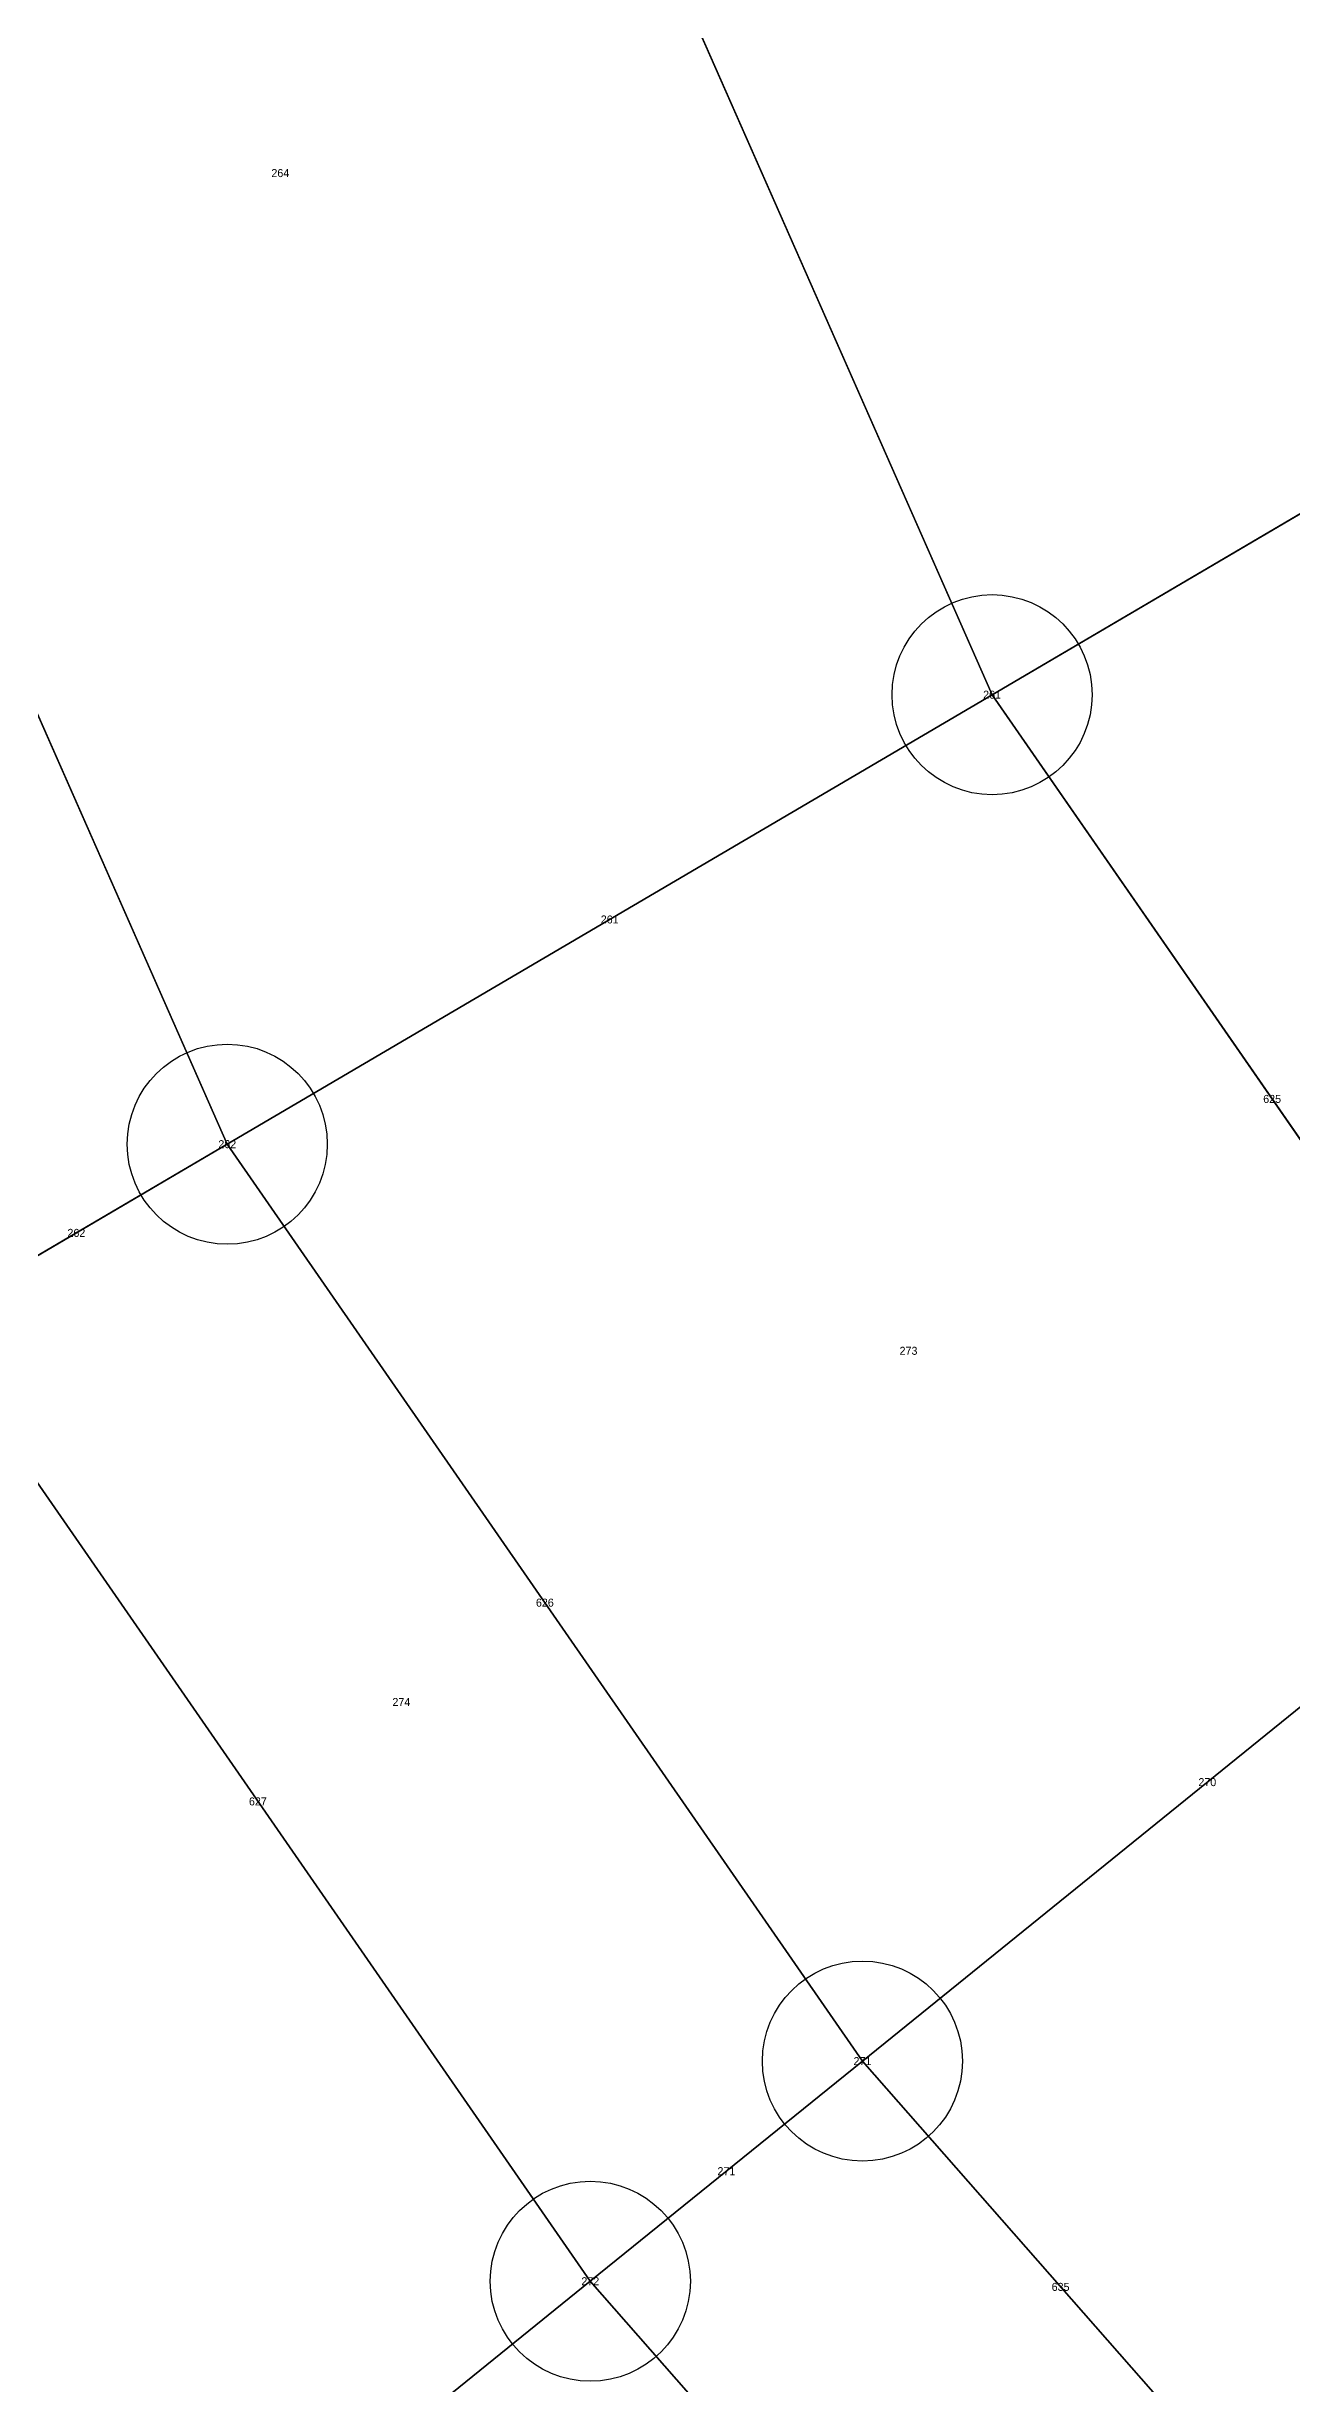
# Model space of a CAD drawing. Extents: x -2.75 to 2.75, y -2.5 to 2.5.
# Drawn here: x -1.662 to -1.351, y -1.26 to -0.676 of the extents above; entities that cross this region are included whole.
import ezdxf
from ezdxf.enums import TextEntityAlignment as Align

# ---------------------------------------------------------------- set-up
doc = ezdxf.new("R2010")
doc.units = 0
doc.header["$MEASUREMENT"] = 0
doc.header["$PDMODE"] = 33
doc.header["$PDSIZE"] = 0.05
for name, color, linetype in [('BRANCHE INTERNO', 7, 'Continuous'), ('BRANCHES-Index', 7, 'Continuous'), ('Faces', 7, 'Continuous'), ('Faces-Index', 7, 'Continuous'), ('NODI-Index', 7, 'Continuous'), ('NODO INTRADOSSO INTERNO', 7, 'Continuous')]:
    doc.layers.add(name, color=color, linetype=linetype)

msp = doc.modelspace()

# ---------------------------------------------------------------- linework, layer by layer
at = {"layer": 'BRANCHE INTERNO'}
for p, q in [((-1.57958, -0.48812, 2.07314), (-1.4253, -0.83777, 2.07314)), ((-1.79142, -0.55358, 1.875), (-1.61644, -0.95012, 1.875)), ((-1.21622, -0.71488, 2.24522), (-1.4253, -0.83777, 2.07314)), ((-1.4253, -0.83777, 2.07314), (-1.61644, -0.95012, 1.875)), ((-1.4253, -0.83777, 2.07314), (-1.28532, -1.03985, 2.07314)), ((-1.61644, -0.95012, 1.875), (-1.69186, -0.99445, 1.78323)), ((-1.61644, -0.95012, 1.875), (-1.4577, -1.1793, 1.875)), ((-1.69186, -0.99445, 1.78323), (-1.52571, -1.23432, 1.78323)), ((-1.28532, -1.03985, 2.07314), (-1.4577, -1.1793, 1.875)), ((-1.4577, -1.1793, 1.875), (-1.52571, -1.23432, 1.78323)), ((-1.4577, -1.1793, 1.875), (-1.35866, -1.29216, 1.875)), ((-1.52571, -1.23432, 1.78323), (-1.69086, -1.36793, 1.51691)), ((-1.52571, -1.23432, 1.78323), (-1.42205, -1.35245, 1.78323))]:
    msp.add_line(p, q, dxfattribs=at)
at = {"layer": 'Faces'}
for points in [[(-1.34787, -0.41652, 2.24522), (-1.21622, -0.71488, 2.24522), (-1.4253, -0.83777, 2.07314), (-1.57958, -0.48812, 2.07314)], [(-1.57958, -0.48812, 2.07314), (-1.4253, -0.83777, 2.07314), (-1.61644, -0.95012, 1.875), (-1.79142, -0.55358, 1.875)], [(-1.79142, -0.55358, 1.875), (-1.61644, -0.95012, 1.875), (-1.69186, -0.99445, 1.78323), (-1.875, -0.57941, 1.78323)], [(-1.21622, -0.71488, 2.24522), (-1.09678, -0.88731, 2.24522), (-1.28532, -1.03985, 2.07314), (-1.4253, -0.83777, 2.07314)], [(-1.4253, -0.83777, 2.07314), (-1.28532, -1.03985, 2.07314), (-1.4577, -1.1793, 1.875), (-1.61644, -0.95012, 1.875)], [(-1.61644, -0.95012, 1.875), (-1.4577, -1.1793, 1.875), (-1.52571, -1.23432, 1.78323), (-1.69186, -0.99445, 1.78323)], [(-1.69186, -0.99445, 1.78323), (-1.52571, -1.23432, 1.78323), (-1.69086, -1.36793, 1.51691), (-1.875, -1.1021, 1.51691)], [(-1.28532, -1.03985, 2.07314), (-1.19799, -1.13936, 2.07314), (-1.35866, -1.29216, 1.875), (-1.4577, -1.1793, 1.875)], [(-1.19799, -1.13936, 2.07314), (-1.16904, -1.16904, 2.07314), (-1.32583, -1.32583, 1.875), (-1.35866, -1.29216, 1.875)], [(-1.4577, -1.1793, 1.875), (-1.35866, -1.29216, 1.875), (-1.42205, -1.35245, 1.78323), (-1.52571, -1.23432, 1.78323)], [(-1.52571, -1.23432, 1.78323), (-1.42205, -1.35245, 1.78323), (-1.57598, -1.49884, 1.51691), (-1.69086, -1.36793, 1.51691)]]:
    msp.add_3dface(points, dxfattribs=at)
at = {"layer": 'NODO INTRADOSSO INTERNO'}
for p in [(-1.4253, -0.83777, 2.07314), (-1.61644, -0.95012, 1.875), (-1.4577, -1.1793, 1.875), (-1.52571, -1.23432, 1.78323)]:
    msp.add_point(p, dxfattribs=at)

# ---------------------------------------------------------------- texts
at = {"layer": 'BRANCHES-Index'}
for s, p in [('261', (-1.52087, -0.89395, 1.97407)), ('625', (-1.35531, -0.93881, 2.07314)), ('262', (-1.65415, -0.97229, 1.82912)), ('626', (-1.53707, -1.06471, 1.875)), ('270', (-1.37151, -1.10957, 1.97407)), ('627', (-1.60879, -1.11439, 1.78323)), ('271', (-1.4917, -1.20681, 1.82912)), ('635', (-1.40818, -1.23573, 1.875))]:
    msp.add_text(s, height=0.002, dxfattribs=at).set_placement(p, align=Align.MIDDLE_CENTER)
at = {"layer": 'Faces-Index'}
for s, p in [('264', (-1.60318, -0.7074, 1.97407)), ('273', (-1.44619, -1.00176, 1.97407)), ('274', (-1.57293, -1.08955, 1.82912))]:
    msp.add_text(s, height=0.002, dxfattribs=at).set_placement(p, align=Align.MIDDLE_CENTER)
at = {"layer": 'NODI-Index'}
for s, p in [('261', (-1.4253, -0.83777, 2.07314)), ('262', (-1.61644, -0.95012, 1.875)), ('271', (-1.4577, -1.1793, 1.875)), ('272', (-1.52571, -1.23432, 1.78323))]:
    msp.add_text(s, height=0.002, dxfattribs=at).set_placement(p, align=Align.MIDDLE_CENTER)

doc.saveas('drawing.dxf')
